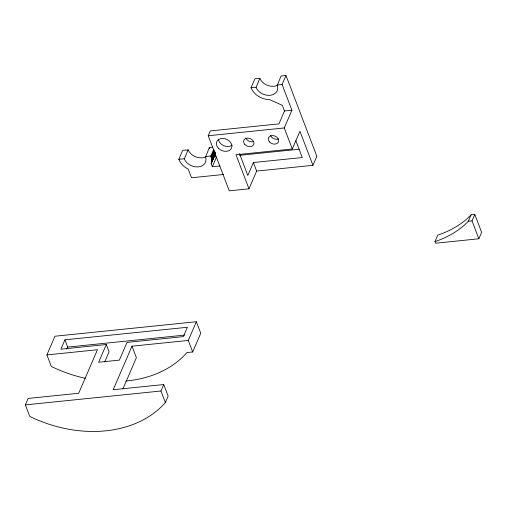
<?xml version="1.0" encoding="UTF-8"?>
<svg xmlns="http://www.w3.org/2000/svg" width="507" height="507" viewBox="0 0 507 507"><rect width="100%" height="100%" fill="white"/><g stroke="black" fill="none" stroke-linecap="round" stroke-linejoin="round"><path stroke-width="0.76" d="M219.949 165.966L212.338 166.746L211.197 163.755L211.698 159.673L210.868 156.023L213.567 149.774M211.197 163.755L215.266 154.16L211.375 163.184M46.91 354.925L54.978 336.223L196.348 321.73L188.281 340.431L131.972 346.199L113.194 389.725L163.736 384.547L168.14 396.087L165.358 402.533A115.108 87.179 23.3 0 1 29.755 416.424L25.35 404.89L28.132 398.439L78.674 393.261L97.458 349.735L46.91 354.925L51.315 366.453A115.108 87.179 23.3 0 0 85.309 378.292M106.305 344.513L98.656 362.252L119.367 360.128L127.016 342.39L183.325 336.623L187.356 327.275L64.928 339.829L60.897 349.177L106.305 344.513L109.081 351.782L104.797 361.713M66.772 349.247L67.704 347.092L64.928 339.829M223.612 174.478L191.513 177.767L188.268 169.192A17.479 13.233 23.3 0 1 178.819 159.306L182.71 150.281L188.217 149.933A11.56 8.758 23.3 0 0 201.792 157.867L202.489 157.797A11.56 8.758 23.3 0 0 205.671 156.897M212.439 147.233L209.334 147.55L205.582 156.967A11.56 8.758 23.3 0 1 204.22 164.141L203.858 164.509A11.56 8.758 23.3 0 1 198.592 166.828L197.901 166.892A11.56 8.758 23.3 0 1 184.326 158.957L188.141 149.723M295.879 140.762L302.28 157.531L253.38 162.538L256.643 171.087L248.994 188.819L229.272 190.841L208.225 135.756L210.31 130.92L278.939 123.879L284.503 110.982L282.336 105.31L269.635 99.683C261.929 99.537 254.007 95.031 251.035 87.717L254.932 78.693L259.977 78.484A11.56 8.758 23.3 0 0 277.475 85.322M211.178 156.936L214.176 149.99M211.425 157.848L214.119 151.599M211.596 158.761L214.594 151.821M211.698 159.673L214.993 152.037M211.723 160.573L215.317 152.246M211.679 161.46L215.272 153.133M211.565 162.335L215.158 154.001M212.338 166.746L216.236 157.721L215.088 154.73M122.922 388.932L136.377 357.739L131.972 346.199M256.643 171.087L312.952 165.32L316.85 156.295L285.992 75.511L281.055 76.018L277.278 85.347A11.56 8.758 23.3 0 1 276.987 91.121L276.702 91.621A11.56 8.758 23.3 0 1 266.112 95.113A11.56 8.758 23.3 0 1 256.086 87.508L259.869 78.192M248.994 188.819L235.983 154.755L292.286 148.988L284.256 127.96L291.912 110.222L282.101 84.536L285.992 75.511M253.38 162.538L247.815 175.435L239.462 153.57M165.358 402.533L160.953 390.998L163.736 384.547M125.742 381.023A115.108 87.179 23.3 0 0 186.918 352.561L192.685 351.966L200.753 333.27L196.348 321.73M292.286 148.988L299.941 131.25L312.952 165.32M434.993 241.585L437.775 235.134A116.185 87.996 23.3 0 0 466.884 218.973L471.092 214.803L474.812 214.423L481.65 232.333L478.868 238.778L435.614 243.214L434.993 241.585A116.185 87.996 23.3 0 0 464.101 225.425L468.31 221.255L471.092 214.803M478.868 238.778L472.03 220.875L474.812 214.423M251.035 87.717L255.972 87.217M277.164 85.043L282.101 84.536M284.503 110.982L291.912 110.222M208.225 135.756L284.256 127.96M178.819 159.306L184.244 158.748M205.436 156.574L210.868 156.023M239.697 155.319L299.136 149.229M468.31 221.255L472.03 220.875M67.704 347.092L184.637 335.102M25.35 404.89L160.953 390.998M188.281 340.431L192.685 351.966M209.334 147.55L209.48 147.943A11.56 8.758 23.3 0 1 209.657 148.551M253.741 141.542A5.381 4.075 23.3 0 1 245.958 138.05M278.679 138.899A5.381 4.075 23.3 0 1 270.611 135.521M232.117 145.198A8.068 6.109 23.3 0 1 223.764 145.667A8.068 6.109 23.3 0 1 218.46 139.229M244.868 144.489A5.381 4.075 23.3 0 0 253.709 144.584A5.381 4.075 23.3 0 0 247.828 138.081A5.381 4.075 23.3 0 0 244.868 144.489M269.528 141.96A5.381 4.075 23.3 0 0 278.362 142.061A5.381 4.075 23.3 0 0 272.481 135.553A5.381 4.075 23.3 0 0 269.528 141.96M218.314 148.133A8.068 6.109 23.3 0 0 231.534 148.145A8.068 6.109 23.3 0 0 222.586 138.455A8.068 6.109 23.3 0 0 218.314 148.133"/></g></svg>
